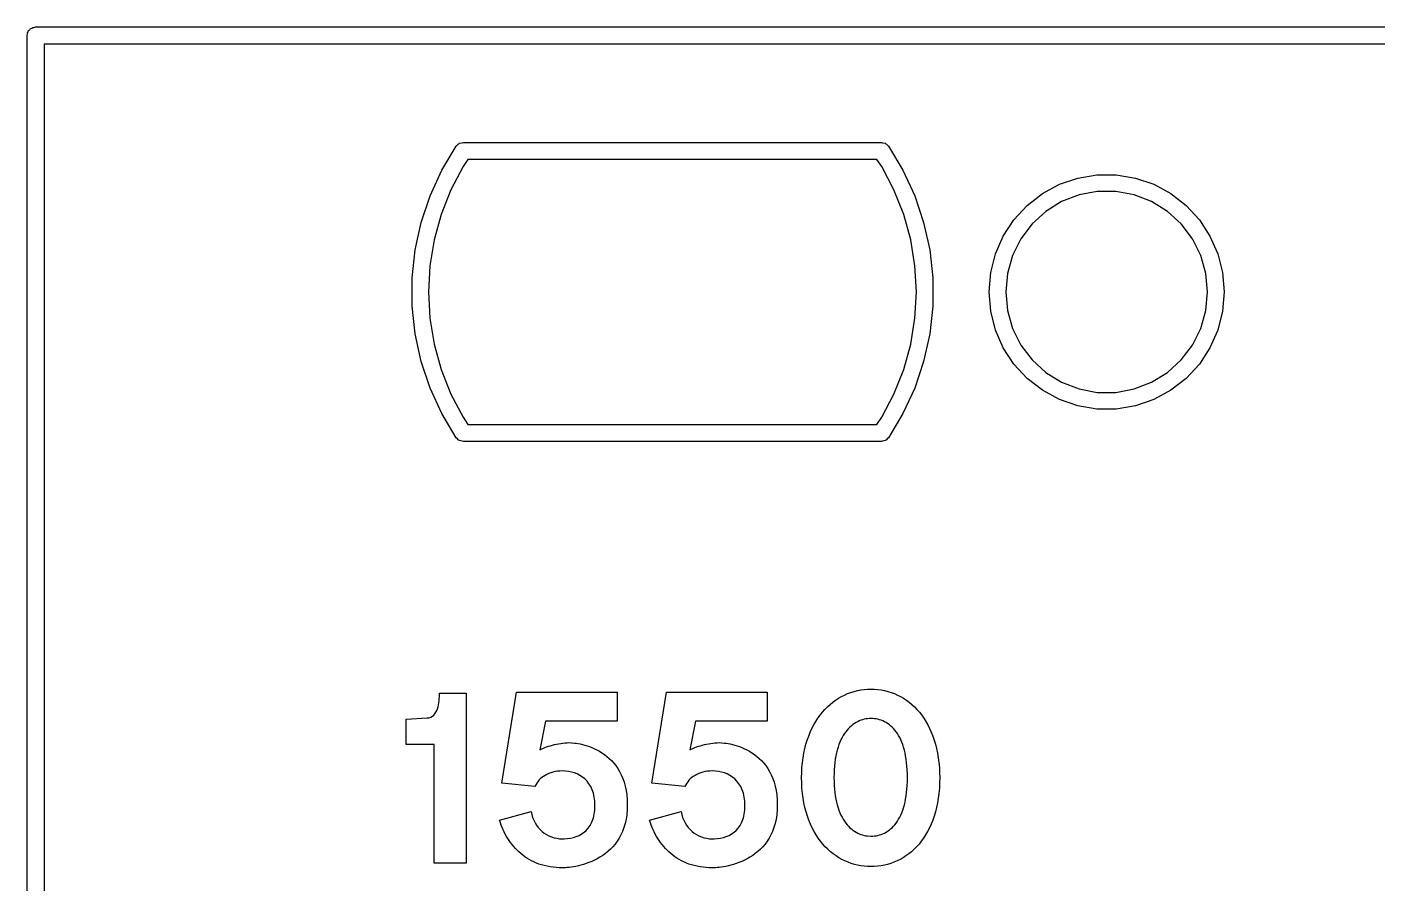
# Model space of a CAD drawing. Extents: x 108 to 148, y -157 to -29.
# Drawn here: x 107.9 to 123.69, y -38.53 to -28.51 of the extents above; entities that cross this region are included whole.
import ezdxf

# ---------------------------------------------------------------- set-up
doc = ezdxf.new("R2010")
doc.units = 0
doc.layers.add('BLACK', color=7, linetype='CONTINUOUS')

msp = doc.modelspace()

# ---------------------------------------------------------------- linework, layer by layer
at = {"layer": 'BLACK', "linetype": 'CONTINUOUS'}
for p, q in [((107.904894, -28.579098), (107.914203, -28.566284)), ((107.904894, -28.579098), (107.914203, -28.566284)), ((107.904894, -28.594937), (107.904894, -28.579098)), ((107.904894, -28.594937), (107.904894, -28.579098)), ((107.914203, -28.566284), (107.919098, -28.551221)), ((107.914203, -28.566284), (107.919098, -28.551221)), ((107.919098, -28.551221), (107.931911, -28.541911)), ((107.919098, -28.551221), (107.931911, -28.541911)), ((107.931911, -28.541911), (107.941221, -28.529098)), ((107.931911, -28.541911), (107.941221, -28.529098)), ((107.941221, -28.529098), (107.956284, -28.524203)), ((107.941221, -28.529098), (107.956284, -28.524203)), ((107.956284, -28.524203), (107.969098, -28.514894)), ((107.956284, -28.524203), (107.969098, -28.514894)), ((107.969098, -28.514894), (107.984937, -28.514894)), ((107.969098, -28.514894), (107.984937, -28.514894)), ((107.984937, -28.514894), (108, -28.51)), ((107.984937, -28.514894), (108, -28.51)), ((108, -28.51), (148.3, -28.51)), ((108, -28.51), (147.4406, -28.51)), ((107.9, -28.61), (107.904894, -28.594937)), ((107.9, -28.61), (107.904894, -28.594937)), ((107.9, -157.01), (107.9, -28.61)), ((107.9, -157.01), (107.9, -28.61)), ((108.1, -28.71), (108.1, -156.91)), ((148.2, -28.71), (108.1, -28.71)), ((108.1, -28.71), (108.1, -156.91)), ((147.4406, -28.71), (108.1, -28.71)), ((112.752662, -30.186318), (112.921703, -29.904065)), ((112.752662, -30.186318), (112.921703, -29.904065)), ((112.921703, -29.904065), (112.937921, -29.889971)), ((112.921703, -29.904065), (112.937921, -29.889971)), ((112.937921, -29.889971), (112.945821, -29.879098)), ((112.937921, -29.889971), (112.945821, -29.879098)), ((112.945821, -29.879098), (112.953187, -29.876704)), ((112.945821, -29.879098), (112.953187, -29.876704)), ((112.953187, -29.876704), (112.960775, -29.870111)), ((112.953187, -29.876704), (112.960775, -29.870111)), ((112.960775, -29.870111), (112.992362, -29.863976)), ((112.960775, -29.870111), (112.992362, -29.863976)), ((112.992362, -29.863976), (113.0046, -29.86)), ((112.992362, -29.863976), (113.0046, -29.86)), ((113.0046, -29.86), (117.8954, -29.86)), ((113.0046, -29.86), (117.8954, -29.86)), ((117.8954, -29.86), (117.907663, -29.863984)), ((117.8954, -29.86), (117.907663, -29.863984)), ((117.907663, -29.863984), (117.93923, -29.870116)), ((117.907663, -29.863984), (117.93923, -29.870116)), ((117.93923, -29.870116), (117.94681, -29.876703)), ((117.93923, -29.870116), (117.94681, -29.876703)), ((117.94681, -29.876703), (117.954179, -29.879098)), ((117.94681, -29.876703), (117.954179, -29.879098)), ((117.954179, -29.879098), (117.962081, -29.889974)), ((117.954179, -29.879098), (117.962081, -29.889974)), ((117.962081, -29.889974), (117.978301, -29.90407)), ((117.962081, -29.889974), (117.978301, -29.90407)), ((117.978301, -29.90407), (117.978301, -29.904071)), ((117.978301, -29.90407), (117.978301, -29.904071)), ((117.978301, -29.904071), (118.147335, -30.186325)), ((117.978301, -29.904071), (118.147335, -30.186325)), ((113.001365, -30.14352), (112.857653, -30.4158)), ((113.001365, -30.14352), (112.857653, -30.4158)), ((113.057744, -30.06), (113.001365, -30.14352)), ((113.057744, -30.06), (113.001365, -30.14352)), ((117.842255, -30.06), (113.057744, -30.06)), ((117.842255, -30.06), (113.057744, -30.06)), ((117.898634, -30.143523), (117.842255, -30.06)), ((117.898634, -30.143523), (117.842255, -30.06)), ((118.04234, -30.415804), (117.898634, -30.143523)), ((118.04234, -30.415804), (117.898634, -30.143523)), ((112.615007, -30.485137), (112.752662, -30.186318)), ((112.615007, -30.485137), (112.752662, -30.186318)), ((118.147335, -30.186325), (118.284985, -30.485144)), ((118.147335, -30.186325), (118.284985, -30.485144)), ((119.977669, -30.350812), (120.192457, -30.277075)), ((119.977669, -30.350812), (120.192457, -30.277075)), ((120.192457, -30.277075), (120.416453, -30.239696)), ((120.192457, -30.277075), (120.416453, -30.239696)), ((120.416453, -30.239696), (120.643547, -30.239696)), ((120.416453, -30.239696), (120.643547, -30.239696)), ((120.643547, -30.239696), (120.867543, -30.277075)), ((120.643547, -30.239696), (120.867543, -30.277075)), ((120.867543, -30.277075), (121.082331, -30.350812)), ((120.867543, -30.277075), (121.082331, -30.350812)), ((112.857653, -30.4158), (112.744105, -30.701975)), ((112.857653, -30.4158), (112.744105, -30.701975)), ((118.155884, -30.701979), (118.04234, -30.415804)), ((118.155884, -30.701979), (118.04234, -30.415804)), ((119.598738, -30.59838), (119.777946, -30.458896)), ((119.598738, -30.59838), (119.777946, -30.458896)), ((119.777946, -30.458896), (119.977669, -30.350812)), ((119.777946, -30.458896), (119.977669, -30.350812)), ((120.207068, -30.475013), (120.004014, -30.553677)), ((120.207068, -30.475013), (120.004014, -30.553677)), ((120.42112, -30.435), (120.207068, -30.475013)), ((120.42112, -30.435), (120.207068, -30.475013)), ((120.63888, -30.435), (120.42112, -30.435)), ((120.63888, -30.435), (120.42112, -30.435)), ((120.852932, -30.475013), (120.63888, -30.435)), ((120.852932, -30.475013), (120.63888, -30.435)), ((121.055986, -30.553677), (120.852932, -30.475013)), ((121.055986, -30.553677), (120.852932, -30.475013)), ((121.082331, -30.350812), (121.282054, -30.458896)), ((121.082331, -30.350812), (121.282054, -30.458896)), ((121.282054, -30.458896), (121.461262, -30.59838)), ((121.282054, -30.458896), (121.461262, -30.59838)), ((112.510339, -30.797045), (112.615007, -30.485137)), ((112.510339, -30.797045), (112.615007, -30.485137)), ((118.284985, -30.485144), (118.389648, -30.797051)), ((118.284985, -30.485144), (118.389648, -30.797051)), ((119.444932, -30.765458), (119.598738, -30.59838)), ((119.444932, -30.765458), (119.598738, -30.59838)), ((120.004014, -30.553677), (119.818871, -30.668313)), ((120.004014, -30.553677), (119.818871, -30.668313)), ((121.241129, -30.668313), (121.055986, -30.553677)), ((121.241129, -30.668313), (121.055986, -30.553677)), ((121.461262, -30.59838), (121.615068, -30.765458)), ((121.461262, -30.59838), (121.615068, -30.765458)), ((112.744105, -30.701975), (112.662042, -30.998716)), ((112.744105, -30.701975), (112.662042, -30.998716)), ((118.237944, -30.998719), (118.155884, -30.701979)), ((118.237944, -30.998719), (118.155884, -30.701979)), ((119.320724, -30.955572), (119.444932, -30.765458)), ((119.320724, -30.955572), (119.444932, -30.765458)), ((119.818871, -30.668313), (119.657944, -30.815016)), ((119.818871, -30.668313), (119.657944, -30.815016)), ((121.402056, -30.815016), (121.241129, -30.668313)), ((121.402056, -30.815016), (121.241129, -30.668313)), ((121.615068, -30.765458), (121.739276, -30.955572)), ((121.615068, -30.765458), (121.739276, -30.955572)), ((112.439877, -31.118412), (112.510339, -30.797045)), ((112.439877, -31.118412), (112.510339, -30.797045)), ((118.389648, -30.797051), (118.460108, -31.118416)), ((118.389648, -30.797051), (118.460108, -31.118416)), ((119.657944, -30.815016), (119.526715, -30.988792)), ((119.657944, -30.815016), (119.526715, -30.988792)), ((121.533285, -30.988792), (121.402056, -30.815016)), ((121.533285, -30.988792), (121.402056, -30.815016)), ((112.662042, -30.998716), (112.612419, -31.302569)), ((112.662042, -30.998716), (112.612419, -31.302569)), ((118.287564, -31.302571), (118.237944, -30.998719)), ((118.287564, -31.302571), (118.237944, -30.998719)), ((119.229501, -31.163538), (119.320724, -30.955572)), ((119.229501, -31.163538), (119.320724, -30.955572)), ((119.526715, -30.988792), (119.429651, -31.183723)), ((119.526715, -30.988792), (119.429651, -31.183723)), ((121.630349, -31.183723), (121.533285, -30.988792)), ((121.630349, -31.183723), (121.533285, -30.988792)), ((121.739276, -30.955572), (121.830499, -31.163538)), ((121.739276, -30.955572), (121.830499, -31.163538)), ((112.404439, -31.445499), (112.439877, -31.118412)), ((112.404439, -31.445499), (112.439877, -31.118412)), ((118.460108, -31.118416), (118.495544, -31.445501)), ((118.460108, -31.118416), (118.495544, -31.445501)), ((119.173753, -31.383682), (119.229501, -31.163538)), ((119.173753, -31.383682), (119.229501, -31.163538)), ((119.429651, -31.183723), (119.370058, -31.393169)), ((119.429651, -31.183723), (119.370058, -31.393169)), ((121.689942, -31.393169), (121.630349, -31.183723)), ((121.689942, -31.393169), (121.630349, -31.183723)), ((121.830499, -31.163538), (121.886247, -31.383682)), ((121.830499, -31.163538), (121.886247, -31.383682)), ((112.612419, -31.302569), (112.595814, -31.61)), ((112.612419, -31.302569), (112.595814, -31.61)), ((118.304169, -31.61), (118.287564, -31.302571)), ((118.304169, -31.61), (118.287564, -31.302571)), ((119.155, -31.61), (119.173753, -31.383682)), ((119.155, -31.61), (119.173753, -31.383682)), ((119.370058, -31.393169), (119.349966, -31.61)), ((119.370058, -31.393169), (119.349966, -31.61)), ((121.710034, -31.61), (121.689942, -31.393169)), ((121.710034, -31.61), (121.689942, -31.393169)), ((121.886247, -31.383682), (121.905, -31.61)), ((121.886247, -31.383682), (121.905, -31.61)), ((112.404439, -31.774501), (112.404439, -31.445499)), ((112.404439, -31.774501), (112.404439, -31.445499)), ((118.495544, -31.445501), (118.495544, -31.774499)), ((118.495544, -31.445501), (118.495544, -31.774499)), ((112.595814, -31.61), (112.612419, -31.917431)), ((112.595814, -31.61), (112.612419, -31.917431)), ((118.287564, -31.917429), (118.304169, -31.61)), ((118.287564, -31.917429), (118.304169, -31.61)), ((119.173753, -31.836318), (119.155, -31.61)), ((119.173753, -31.836318), (119.155, -31.61)), ((119.349966, -31.61), (119.370058, -31.826831)), ((119.349966, -31.61), (119.370058, -31.826831)), ((121.689942, -31.826831), (121.710034, -31.61)), ((121.689942, -31.826831), (121.710034, -31.61)), ((121.905, -31.61), (121.886247, -31.836318)), ((121.905, -31.61), (121.886247, -31.836318)), ((112.439877, -32.101588), (112.404439, -31.774501)), ((112.439877, -32.101588), (112.404439, -31.774501)), ((118.495544, -31.774499), (118.460108, -32.101584)), ((118.495544, -31.774499), (118.460108, -32.101584)), ((119.229501, -32.056462), (119.173753, -31.836318)), ((119.229501, -32.056462), (119.173753, -31.836318)), ((119.370058, -31.826831), (119.429651, -32.036277)), ((119.370058, -31.826831), (119.429651, -32.036277)), ((121.630349, -32.036277), (121.689942, -31.826831)), ((121.630349, -32.036277), (121.689942, -31.826831)), ((121.886247, -31.836318), (121.830499, -32.056462)), ((121.886247, -31.836318), (121.830499, -32.056462)), ((112.612419, -31.917431), (112.662042, -32.221284)), ((112.612419, -31.917431), (112.662042, -32.221284)), ((118.237944, -32.221281), (118.287564, -31.917429)), ((118.237944, -32.221281), (118.287564, -31.917429)), ((119.320724, -32.264428), (119.229501, -32.056462)), ((119.320724, -32.264428), (119.229501, -32.056462)), ((119.429651, -32.036277), (119.526715, -32.231208)), ((119.429651, -32.036277), (119.526715, -32.231208)), ((121.533285, -32.231208), (121.630349, -32.036277)), ((121.533285, -32.231208), (121.630349, -32.036277)), ((121.830499, -32.056462), (121.739276, -32.264428)), ((121.830499, -32.056462), (121.739276, -32.264428)), ((112.510339, -32.422955), (112.439877, -32.101588)), ((112.510339, -32.422955), (112.439877, -32.101588)), ((118.460108, -32.101584), (118.389648, -32.422949)), ((118.460108, -32.101584), (118.389648, -32.422949)), ((112.662042, -32.221284), (112.744105, -32.518025)), ((112.662042, -32.221284), (112.744105, -32.518025)), ((118.155884, -32.518021), (118.237944, -32.221281)), ((118.155884, -32.518021), (118.237944, -32.221281)), ((119.444932, -32.454542), (119.320724, -32.264428)), ((119.444932, -32.454542), (119.320724, -32.264428)), ((119.526715, -32.231208), (119.657944, -32.404984)), ((119.526715, -32.231208), (119.657944, -32.404984)), ((121.402056, -32.404984), (121.533285, -32.231208)), ((121.402056, -32.404984), (121.533285, -32.231208)), ((121.739276, -32.264428), (121.615068, -32.454542)), ((121.739276, -32.264428), (121.615068, -32.454542)), ((112.615007, -32.734863), (112.510339, -32.422955)), ((112.615007, -32.734863), (112.510339, -32.422955)), ((112.744105, -32.518025), (112.857653, -32.8042)), ((112.744105, -32.518025), (112.857653, -32.8042)), ((118.04234, -32.804196), (118.155884, -32.518021)), ((118.04234, -32.804196), (118.155884, -32.518021)), ((118.389648, -32.422949), (118.284985, -32.734856)), ((118.389648, -32.422949), (118.284985, -32.734856)), ((119.598738, -32.62162), (119.444932, -32.454542)), ((119.598738, -32.62162), (119.444932, -32.454542)), ((119.657944, -32.404984), (119.818871, -32.551687)), ((119.657944, -32.404984), (119.818871, -32.551687)), ((121.241129, -32.551687), (121.402056, -32.404984)), ((121.241129, -32.551687), (121.402056, -32.404984)), ((121.615068, -32.454542), (121.461262, -32.62162)), ((121.615068, -32.454542), (121.461262, -32.62162)), ((119.777946, -32.761104), (119.598738, -32.62162)), ((119.777946, -32.761104), (119.598738, -32.62162)), ((119.818871, -32.551687), (120.004014, -32.666323)), ((119.818871, -32.551687), (120.004014, -32.666323)), ((120.004014, -32.666323), (120.207068, -32.744987)), ((120.004014, -32.666323), (120.207068, -32.744987)), ((120.852932, -32.744987), (121.055986, -32.666323)), ((120.852932, -32.744987), (121.055986, -32.666323)), ((121.055986, -32.666323), (121.241129, -32.551687)), ((121.055986, -32.666323), (121.241129, -32.551687)), ((121.461262, -32.62162), (121.282054, -32.761104)), ((121.461262, -32.62162), (121.282054, -32.761104)), ((112.752662, -33.033682), (112.615007, -32.734863)), ((112.752662, -33.033682), (112.615007, -32.734863)), ((112.857653, -32.8042), (113.001365, -33.07648)), ((112.857653, -32.8042), (113.001365, -33.07648)), ((117.898634, -33.076477), (118.04234, -32.804196)), ((117.898634, -33.076477), (118.04234, -32.804196)), ((118.284985, -32.734856), (118.147335, -33.033675)), ((118.284985, -32.734856), (118.147335, -33.033675)), ((119.977669, -32.869188), (119.777946, -32.761104)), ((119.977669, -32.869188), (119.777946, -32.761104)), ((120.207068, -32.744987), (120.42112, -32.785)), ((120.207068, -32.744987), (120.42112, -32.785)), ((120.42112, -32.785), (120.63888, -32.785)), ((120.42112, -32.785), (120.63888, -32.785)), ((120.63888, -32.785), (120.852932, -32.744987)), ((120.63888, -32.785), (120.852932, -32.744987)), ((121.282054, -32.761104), (121.082331, -32.869188)), ((121.282054, -32.761104), (121.082331, -32.869188)), ((120.192457, -32.942925), (119.977669, -32.869188)), ((120.192457, -32.942925), (119.977669, -32.869188)), ((120.416453, -32.980304), (120.192457, -32.942925)), ((120.416453, -32.980304), (120.192457, -32.942925)), ((120.643547, -32.980304), (120.416453, -32.980304)), ((120.643547, -32.980304), (120.416453, -32.980304)), ((120.867543, -32.942925), (120.643547, -32.980304)), ((120.867543, -32.942925), (120.643547, -32.980304)), ((121.082331, -32.869188), (120.867543, -32.942925)), ((121.082331, -32.869188), (120.867543, -32.942925)), ((112.921703, -33.315935), (112.752662, -33.033682)), ((112.921703, -33.315935), (112.752662, -33.033682)), ((113.001365, -33.07648), (113.057744, -33.16)), ((113.001365, -33.07648), (113.057744, -33.16)), ((113.057744, -33.16), (117.842255, -33.16)), ((113.057744, -33.16), (117.842255, -33.16)), ((117.842255, -33.16), (117.898634, -33.076477)), ((117.842255, -33.16), (117.898634, -33.076477)), ((118.147335, -33.033675), (117.978301, -33.315929)), ((118.147335, -33.033675), (117.978301, -33.315929)), ((112.937921, -33.330028), (112.921703, -33.315935)), ((112.937921, -33.330028), (112.921703, -33.315935)), ((117.978301, -33.31593), (117.962081, -33.330025)), ((117.978301, -33.31593), (117.962081, -33.330025)), ((117.978301, -33.315929), (117.978301, -33.31593)), ((117.978301, -33.315929), (117.978301, -33.31593)), ((112.945821, -33.340902), (112.937921, -33.330028)), ((112.945821, -33.340902), (112.937921, -33.330028)), ((112.953187, -33.343295), (112.945821, -33.340902)), ((112.953187, -33.343295), (112.945821, -33.340902)), ((112.960775, -33.349889), (112.953187, -33.343295)), ((112.960775, -33.349889), (112.953187, -33.343295)), ((112.992362, -33.356023), (112.960775, -33.349889)), ((112.992362, -33.356023), (112.960775, -33.349889)), ((113.0046, -33.36), (112.992362, -33.356023)), ((113.0046, -33.36), (112.992362, -33.356023)), ((117.8954, -33.36), (113.0046, -33.36)), ((117.8954, -33.36), (113.0046, -33.36)), ((117.907663, -33.356015), (117.8954, -33.36)), ((117.907663, -33.356015), (117.8954, -33.36)), ((117.93923, -33.349884), (117.907663, -33.356015)), ((117.93923, -33.349884), (117.907663, -33.356015)), ((117.94681, -33.343296), (117.93923, -33.349884)), ((117.94681, -33.343296), (117.93923, -33.349884)), ((117.954179, -33.340902), (117.94681, -33.343296)), ((117.954179, -33.340902), (117.94681, -33.343296)), ((117.962081, -33.330025), (117.954179, -33.340902)), ((117.962081, -33.330025), (117.954179, -33.340902)), ((112.725535, -36.325199), (112.725716, -36.303817)), ((112.725716, -36.303817), (113.036881, -36.303817)), ((113.036881, -36.303817), (113.036881, -38.295373)), ((113.455513, -37.356992), (113.625506, -36.291116)), ((113.625506, -36.291116), (114.805199, -36.291116)), ((114.805199, -36.291116), (114.805199, -36.633056)), ((115.210154, -37.356992), (115.380147, -36.291116)), ((115.380147, -36.291116), (116.55984, -36.291116)), ((116.55984, -36.291116), (116.55984, -36.633056)), ((117.463668, -36.32634), (117.50016, -36.31022)), ((117.50016, -36.31022), (117.537384, -36.29619)), ((117.537384, -36.29619), (117.575279, -36.284268)), ((117.575279, -36.284268), (117.613787, -36.274472)), ((117.613787, -36.274472), (117.652847, -36.266822)), ((117.652847, -36.266822), (117.692401, -36.261334)), ((117.692401, -36.261334), (117.732388, -36.258028)), ((117.732388, -36.258028), (117.77275, -36.256922)), ((117.77275, -36.256922), (117.81361, -36.258028)), ((117.81361, -36.258028), (117.853999, -36.261334)), ((117.853999, -36.261334), (117.893861, -36.266822)), ((117.893861, -36.266822), (117.933144, -36.274472)), ((117.933144, -36.274472), (117.971792, -36.284268)), ((117.971792, -36.284268), (118.009751, -36.29619)), ((118.009751, -36.29619), (118.046968, -36.31022)), ((118.046968, -36.31022), (118.083388, -36.32634)), ((112.702635, -36.488037), (112.709306, -36.465713)), ((112.709306, -36.465713), (112.714587, -36.442517)), ((112.714587, -36.442517), (112.718632, -36.418784)), ((112.718632, -36.418784), (112.721594, -36.394851)), ((112.721594, -36.394851), (112.723629, -36.371051)), ((112.723629, -36.371051), (112.724891, -36.347722)), ((112.724891, -36.347722), (112.725535, -36.325199)), ((117.233692, -36.496158), (117.2634, -36.465922)), ((117.2634, -36.465922), (117.294256, -36.437648)), ((117.294256, -36.437648), (117.3262, -36.411353)), ((117.3262, -36.411353), (117.359173, -36.387057)), ((117.359173, -36.387057), (117.393115, -36.364777)), ((117.393115, -36.364777), (117.427966, -36.344532)), ((117.427966, -36.344532), (117.463668, -36.32634)), ((118.083388, -36.32634), (118.118958, -36.344532)), ((118.118958, -36.344532), (118.153622, -36.364777)), ((118.153622, -36.364777), (118.187328, -36.387057)), ((118.187328, -36.387057), (118.22002, -36.411353)), ((118.22002, -36.411353), (118.251646, -36.437648)), ((118.251646, -36.437648), (118.282149, -36.465922)), ((118.282149, -36.465922), (118.311478, -36.496158)), ((112.336392, -36.610097), (112.580635, -36.594954)), ((112.336392, -36.90612), (112.336392, -36.610097)), ((112.580635, -36.594954), (112.604, -36.59169)), ((112.604, -36.59169), (112.624736, -36.584869)), ((112.624736, -36.584869), (112.643, -36.574826)), ((112.643, -36.574826), (112.658946, -36.561897)), ((112.658946, -36.561897), (112.672727, -36.546419)), ((112.672727, -36.546419), (112.6845, -36.528725)), ((112.6845, -36.528725), (112.694417, -36.509153)), ((112.694417, -36.509153), (112.702635, -36.488037)), ((113.965004, -36.633056), (113.899058, -36.96718)), ((114.805199, -36.633056), (113.965004, -36.633056)), ((115.719644, -36.633056), (115.653699, -36.96718)), ((116.55984, -36.633056), (115.719644, -36.633056)), ((117.104445, -36.676118), (117.127523, -36.63635)), ((117.127523, -36.63635), (117.152047, -36.598451)), ((117.152047, -36.598451), (117.177956, -36.562441)), ((117.177956, -36.562441), (117.20519, -36.528337)), ((117.20519, -36.528337), (117.233692, -36.496158)), ((117.617617, -36.638071), (117.598904, -36.64807)), ((117.636585, -36.629348), (117.617617, -36.638071)), ((117.655762, -36.621876), (117.636585, -36.629348)), ((117.675104, -36.615627), (117.655762, -36.621876)), ((117.694568, -36.610575), (117.675104, -36.615627)), ((117.714109, -36.606693), (117.694568, -36.610575)), ((117.733682, -36.603953), (117.714109, -36.606693)), ((117.753244, -36.602328), (117.733682, -36.603953)), ((117.77275, -36.601793), (117.753244, -36.602328)), ((117.793143, -36.602328), (117.77275, -36.601793)), ((117.813447, -36.603953), (117.793143, -36.602328)), ((117.833627, -36.606693), (117.813447, -36.603953)), ((117.853646, -36.610575), (117.833627, -36.606693)), ((117.873466, -36.615627), (117.853646, -36.610575)), ((117.893051, -36.621876), (117.873466, -36.615627)), ((117.912365, -36.629348), (117.893051, -36.621876)), ((117.93137, -36.638071), (117.912365, -36.629348)), ((117.950031, -36.64807), (117.93137, -36.638071)), ((118.311478, -36.496158), (118.339576, -36.528337)), ((118.339576, -36.528337), (118.366391, -36.562441)), ((118.366391, -36.562441), (118.391868, -36.598451)), ((118.391868, -36.598451), (118.415954, -36.63635)), ((118.415954, -36.63635), (118.438593, -36.676118)), ((117.044475, -36.806459), (117.062861, -36.761191)), ((117.062861, -36.761191), (117.082871, -36.717738)), ((117.082871, -36.717738), (117.104445, -36.676118)), ((117.463655, -36.77728), (117.44922, -36.799987)), ((117.478742, -36.756093), (117.463655, -36.77728)), ((117.494438, -36.736399), (117.478742, -36.756093)), ((117.510697, -36.71817), (117.494438, -36.736399)), ((117.527476, -36.70138), (117.510697, -36.71817)), ((117.544731, -36.686002), (117.527476, -36.70138)), ((117.562416, -36.672009), (117.544731, -36.686002)), ((117.580489, -36.659374), (117.562416, -36.672009)), ((117.598904, -36.64807), (117.580489, -36.659374)), ((117.96831, -36.659374), (117.950031, -36.64807)), ((117.986171, -36.672009), (117.96831, -36.659374)), ((118.003576, -36.686002), (117.986171, -36.672009)), ((118.020491, -36.70138), (118.003576, -36.686002)), ((118.036877, -36.71817), (118.020491, -36.70138)), ((118.052698, -36.736399), (118.036877, -36.71817)), ((118.067917, -36.756093), (118.052698, -36.736399)), ((118.082498, -36.77728), (118.067917, -36.756093)), ((118.096405, -36.799987), (118.082498, -36.77728)), ((118.438593, -36.676118), (118.459732, -36.717738)), ((118.459732, -36.717738), (118.479317, -36.761191)), ((118.479317, -36.761191), (118.497293, -36.806459)), ((112.664166, -36.90612), (112.336392, -36.90612)), ((112.664166, -38.295373), (112.664166, -36.90612)), ((113.911125, -36.960924), (113.933285, -36.950909)), ((113.933285, -36.950909), (113.959699, -36.940451)), ((113.959699, -36.940451), (113.97933, -36.933407)), ((113.97933, -36.933407), (114.000338, -36.926428)), ((114.000338, -36.926428), (114.022518, -36.919618)), ((114.022518, -36.919618), (114.045665, -36.91308)), ((114.045665, -36.91308), (114.069573, -36.906921)), ((114.069573, -36.906921), (114.094037, -36.901244)), ((114.094037, -36.901244), (114.118852, -36.896154)), ((114.118852, -36.896154), (114.143812, -36.891755)), ((114.143812, -36.891755), (114.168712, -36.888152)), ((114.168712, -36.888152), (114.193347, -36.885449)), ((114.193347, -36.885449), (114.217511, -36.88375)), ((114.217511, -36.88375), (114.240998, -36.883161)), ((114.240998, -36.883161), (114.268218, -36.884165)), ((114.268218, -36.884165), (114.30438, -36.887666)), ((114.30438, -36.887666), (114.325353, -36.890582)), ((114.325353, -36.890582), (114.348008, -36.894398)), ((114.348008, -36.894398), (114.372161, -36.899206)), ((114.372161, -36.899206), (114.397626, -36.905097)), ((114.397626, -36.905097), (114.42422, -36.912162)), ((114.42422, -36.912162), (114.451758, -36.920495)), ((114.451758, -36.920495), (114.480056, -36.930186)), ((114.480056, -36.930186), (114.508928, -36.941327)), ((114.508928, -36.941327), (114.53819, -36.95401)), ((114.53819, -36.95401), (114.567659, -36.968327)), ((115.665766, -36.960924), (115.687926, -36.950909)), ((115.687926, -36.950909), (115.71434, -36.940451)), ((115.71434, -36.940451), (115.73397, -36.933407)), ((115.73397, -36.933407), (115.754978, -36.926428)), ((115.754978, -36.926428), (115.777159, -36.919618)), ((115.777159, -36.919618), (115.800306, -36.91308)), ((115.800306, -36.91308), (115.824214, -36.906921)), ((115.824214, -36.906921), (115.848678, -36.901244)), ((115.848678, -36.901244), (115.873493, -36.896154)), ((115.873493, -36.896154), (115.898453, -36.891755)), ((115.898453, -36.891755), (115.923353, -36.888152)), ((115.923353, -36.888152), (115.947988, -36.885449)), ((115.947988, -36.885449), (115.972151, -36.88375)), ((115.972151, -36.88375), (115.995639, -36.883161)), ((115.995639, -36.883161), (116.022859, -36.884165)), ((116.022859, -36.884165), (116.059021, -36.887666)), ((116.059021, -36.887666), (116.079994, -36.890582)), ((116.079994, -36.890582), (116.102649, -36.894398)), ((116.102649, -36.894398), (116.126802, -36.899206)), ((116.126802, -36.899206), (116.152267, -36.905097)), ((116.152267, -36.905097), (116.178861, -36.912162)), ((116.178861, -36.912162), (116.206399, -36.920495)), ((116.206399, -36.920495), (116.234696, -36.930186)), ((116.234696, -36.930186), (116.263568, -36.941327)), ((116.263568, -36.941327), (116.292831, -36.95401)), ((116.292831, -36.95401), (116.322299, -36.968327)), ((116.988352, -37.005312), (116.99965, -36.952968)), ((116.99965, -36.952968), (117.01281, -36.902366)), ((117.01281, -36.902366), (117.027771, -36.853523)), ((117.027771, -36.853523), (117.044475, -36.806459)), ((117.388384, -36.937256), (117.378794, -36.969646)), ((117.398892, -36.906548), (117.388384, -36.937256)), ((117.410274, -36.877494), (117.398892, -36.906548)), ((117.422485, -36.850067), (117.410274, -36.877494)), ((117.435482, -36.82424), (117.422485, -36.850067)), ((117.44922, -36.799987), (117.435482, -36.82424)), ((118.109599, -36.82424), (118.096405, -36.799987)), ((118.122046, -36.850067), (118.109599, -36.82424)), ((118.133707, -36.877494), (118.122046, -36.850067)), ((118.144547, -36.906548), (118.133707, -36.877494)), ((118.154528, -36.937256), (118.144547, -36.906548)), ((118.163615, -36.969646), (118.154528, -36.937256)), ((118.497293, -36.806459), (118.513607, -36.853523)), ((118.513607, -36.853523), (118.528204, -36.902366)), ((118.528204, -36.902366), (118.541031, -36.952968)), ((118.541031, -36.952968), (118.552032, -37.005312)), ((113.899058, -36.96718), (113.911125, -36.960924)), ((114.567659, -36.968327), (114.597148, -36.984369)), ((114.597148, -36.984369), (114.626474, -37.002229)), ((114.626474, -37.002229), (114.655453, -37.021998)), ((114.655453, -37.021998), (114.683899, -37.043768)), ((114.683899, -37.043768), (114.711629, -37.06763)), ((114.711629, -37.06763), (114.738457, -37.093677)), ((114.738457, -37.093677), (114.764199, -37.122)), ((115.653699, -36.96718), (115.665766, -36.960924)), ((116.322299, -36.968327), (116.351789, -36.984369)), ((116.351789, -36.984369), (116.381115, -37.002229)), ((116.381115, -37.002229), (116.410094, -37.021998)), ((116.410094, -37.021998), (116.43854, -37.043768)), ((116.43854, -37.043768), (116.466269, -37.06763)), ((116.466269, -37.06763), (116.493098, -37.093677)), ((116.493098, -37.093677), (116.51884, -37.122)), ((116.971578, -37.115151), (116.978975, -37.059379)), ((116.978975, -37.059379), (116.988352, -37.005312)), ((117.355975, -37.07717), (117.350501, -37.116553)), ((117.362545, -37.039575), (117.355975, -37.07717)), ((117.370166, -37.003743), (117.362545, -37.039575)), ((117.378794, -36.969646), (117.370166, -37.003743)), ((118.171769, -37.003743), (118.163615, -36.969646)), ((118.178956, -37.039575), (118.171769, -37.003743)), ((118.185137, -37.07717), (118.178956, -37.039575)), ((118.190277, -37.116553), (118.185137, -37.07717)), ((118.552032, -37.005312), (118.561155, -37.059379)), ((118.561155, -37.059379), (118.568345, -37.115151)), ((113.96018, -37.26595), (113.940414, -37.278719)), ((113.981302, -37.254424), (113.96018, -37.26595)), ((114.003759, -37.24421), (113.981302, -37.254424)), ((114.027528, -37.235376), (114.003759, -37.24421)), ((114.052588, -37.227993), (114.027528, -37.235376)), ((114.078915, -37.22213), (114.052588, -37.227993)), ((114.106488, -37.217856), (114.078915, -37.22213)), ((114.135285, -37.215241), (114.106488, -37.217856)), ((114.165283, -37.214354), (114.135285, -37.215241)), ((114.200693, -37.21572), (114.165283, -37.214354)), ((114.235847, -37.219878), (114.200693, -37.21572)), ((114.270464, -37.226918), (114.235847, -37.219878)), ((114.304265, -37.236931), (114.270464, -37.226918)), ((114.336969, -37.250007), (114.304265, -37.236931)), ((114.368297, -37.266235), (114.336969, -37.250007)), ((114.39797, -37.285706), (114.368297, -37.266235)), ((114.764199, -37.122), (114.788671, -37.152691)), ((114.788671, -37.152691), (114.811688, -37.185842)), ((114.811688, -37.185842), (114.833066, -37.221544)), ((114.833066, -37.221544), (114.852619, -37.259889)), ((114.852619, -37.259889), (114.870164, -37.30097)), ((115.714821, -37.26595), (115.695055, -37.278719)), ((115.735943, -37.254424), (115.714821, -37.26595)), ((115.7584, -37.24421), (115.735943, -37.254424)), ((115.782169, -37.235376), (115.7584, -37.24421)), ((115.807228, -37.227993), (115.782169, -37.235376)), ((115.833556, -37.22213), (115.807228, -37.227993)), ((115.861129, -37.217856), (115.833556, -37.22213)), ((115.889925, -37.215241), (115.861129, -37.217856)), ((115.919923, -37.214354), (115.889925, -37.215241)), ((115.955334, -37.21572), (115.919923, -37.214354)), ((115.990488, -37.219878), (115.955334, -37.21572)), ((116.025105, -37.226918), (115.990488, -37.219878)), ((116.058905, -37.236931), (116.025105, -37.226918)), ((116.09161, -37.250007), (116.058905, -37.236931)), ((116.122938, -37.266235), (116.09161, -37.250007)), ((116.15261, -37.285706), (116.122938, -37.266235)), ((116.51884, -37.122), (116.543312, -37.152691)), ((116.543312, -37.152691), (116.566329, -37.185842)), ((116.566329, -37.185842), (116.587706, -37.221544)), ((116.587706, -37.221544), (116.60726, -37.259889)), ((116.60726, -37.259889), (116.624805, -37.30097)), ((116.961863, -37.292512), (116.962963, -37.231736)), ((116.962963, -37.231736), (116.966221, -37.172609)), ((116.966221, -37.172609), (116.971578, -37.115151)), ((117.341091, -37.245704), (117.34044, -37.292512)), ((117.343014, -37.200793), (117.341091, -37.245704)), ((117.346165, -37.157752), (117.343014, -37.200793)), ((117.350501, -37.116553), (117.346165, -37.157752)), ((118.194339, -37.157752), (118.190277, -37.116553)), ((118.197285, -37.200793), (118.194339, -37.157752)), ((118.19908, -37.245704), (118.197285, -37.200793)), ((118.199686, -37.292512), (118.19908, -37.245704)), ((118.568345, -37.115151), (118.573547, -37.172609)), ((118.573547, -37.172609), (118.576708, -37.231736)), ((118.576708, -37.231736), (118.577774, -37.292512)), ((113.841905, -37.397048), (113.455513, -37.356992)), ((113.851553, -37.377527), (113.841905, -37.397048)), ((113.862713, -37.358764), (113.851553, -37.377527)), ((113.875362, -37.340825), (113.862713, -37.358764)), ((113.889479, -37.323782), (113.875362, -37.340825)), ((113.905042, -37.307704), (113.889479, -37.323782)), ((113.922027, -37.29266), (113.905042, -37.307704)), ((113.940414, -37.278719), (113.922027, -37.29266)), ((114.425707, -37.30851), (114.39797, -37.285706)), ((114.451228, -37.334737), (114.425707, -37.30851)), ((114.474255, -37.364477), (114.451228, -37.334737)), ((114.494506, -37.397822), (114.474255, -37.364477)), ((114.503504, -37.415873), (114.494506, -37.397822)), ((114.511703, -37.434859), (114.503504, -37.415873)), ((114.870164, -37.30097), (114.885517, -37.344877)), ((114.885517, -37.344877), (114.898491, -37.391703)), ((114.898491, -37.391703), (114.908904, -37.441539)), ((115.596546, -37.397048), (115.210154, -37.356992)), ((115.606194, -37.377527), (115.596546, -37.397048)), ((115.617353, -37.358764), (115.606194, -37.377527)), ((115.630003, -37.340825), (115.617353, -37.358764)), ((115.64412, -37.323782), (115.630003, -37.340825)), ((115.659682, -37.307704), (115.64412, -37.323782)), ((115.676668, -37.29266), (115.659682, -37.307704)), ((115.695055, -37.278719), (115.676668, -37.29266)), ((116.180347, -37.30851), (116.15261, -37.285706)), ((116.205869, -37.334737), (116.180347, -37.30851)), ((116.228895, -37.364477), (116.205869, -37.334737)), ((116.249147, -37.397822), (116.228895, -37.364477)), ((116.258145, -37.415873), (116.249147, -37.397822)), ((116.266344, -37.434859), (116.258145, -37.415873)), ((116.624805, -37.30097), (116.640157, -37.344877)), ((116.640157, -37.344877), (116.653132, -37.391703)), ((116.653132, -37.391703), (116.663544, -37.441539)), ((116.962996, -37.355796), (116.961863, -37.292512)), ((116.966349, -37.417144), (116.962996, -37.355796)), ((116.971858, -37.47655), (116.966349, -37.417144)), ((117.34044, -37.292512), (117.341091, -37.33883)), ((117.341091, -37.33883), (117.343014, -37.383279)), ((117.343014, -37.383279), (117.346165, -37.425886)), ((117.346165, -37.425886), (117.350501, -37.466676)), ((118.190277, -37.466676), (118.194339, -37.425886)), ((118.194339, -37.425886), (118.197285, -37.383279)), ((118.197285, -37.383279), (118.19908, -37.33883)), ((118.19908, -37.33883), (118.199686, -37.292512)), ((118.573418, -37.417144), (118.568065, -37.47655)), ((118.576675, -37.355796), (118.573418, -37.417144)), ((118.577774, -37.292512), (118.576675, -37.355796)), ((114.519069, -37.454792), (114.511703, -37.434859)), ((114.525565, -37.475681), (114.519069, -37.454792)), ((114.531159, -37.497539), (114.525565, -37.475681)), ((114.535814, -37.520377), (114.531159, -37.497539)), ((114.539495, -37.544206), (114.535814, -37.520377)), ((114.542168, -37.569037), (114.539495, -37.544206)), ((114.543797, -37.594882), (114.542168, -37.569037)), ((114.908904, -37.441539), (114.91657, -37.494477)), ((114.91657, -37.494477), (114.921305, -37.55061)), ((114.921305, -37.55061), (114.922924, -37.610027)), ((116.273709, -37.454792), (116.266344, -37.434859)), ((116.280206, -37.475681), (116.273709, -37.454792)), ((116.285799, -37.497539), (116.280206, -37.475681)), ((116.290454, -37.520377), (116.285799, -37.497539)), ((116.294135, -37.544206), (116.290454, -37.520377)), ((116.296808, -37.569037), (116.294135, -37.544206)), ((116.298437, -37.594882), (116.296808, -37.569037)), ((116.663544, -37.441539), (116.671211, -37.494477)), ((116.671211, -37.494477), (116.675945, -37.55061)), ((116.675945, -37.55061), (116.677565, -37.610027)), ((116.979456, -37.53401), (116.971858, -37.47655)), ((116.989077, -37.589519), (116.979456, -37.53401)), ((117.350501, -37.466676), (117.355975, -37.505676)), ((117.355975, -37.505676), (117.362545, -37.542912)), ((117.362545, -37.542912), (117.370166, -37.578409)), ((117.370166, -37.578409), (117.378794, -37.612195)), ((118.163615, -37.612195), (118.171769, -37.578409)), ((118.171769, -37.578409), (118.178956, -37.542912)), ((118.178956, -37.542912), (118.185137, -37.505676)), ((118.185137, -37.505676), (118.190277, -37.466676)), ((118.560674, -37.53401), (118.551308, -37.589519)), ((118.568065, -37.47655), (118.560674, -37.53401)), ((113.429135, -37.792233), (113.796965, -37.690139)), ((113.796965, -37.690139), (113.804868, -37.725433)), ((113.804868, -37.725433), (113.815315, -37.759082)), ((114.526528, -37.762662), (114.531853, -37.741683)), ((114.531853, -37.741683), (114.536274, -37.719719)), ((114.536274, -37.719719), (114.539763, -37.696758)), ((114.539763, -37.696758), (114.542291, -37.672786)), ((114.542291, -37.672786), (114.543829, -37.647788)), ((114.544348, -37.621751), (114.543797, -37.594882)), ((114.543829, -37.647788), (114.544348, -37.621751)), ((114.916149, -37.726267), (114.907966, -37.779583)), ((114.921199, -37.669778), (114.916149, -37.726267)), ((114.922924, -37.610027), (114.921199, -37.669778)), ((115.183776, -37.792233), (115.551605, -37.690139)), ((115.551605, -37.690139), (115.559509, -37.725433)), ((115.559509, -37.725433), (115.569956, -37.759082)), ((116.281169, -37.762662), (116.286494, -37.741683)), ((116.286494, -37.741683), (116.290915, -37.719719)), ((116.290915, -37.719719), (116.294404, -37.696758)), ((116.294404, -37.696758), (116.296932, -37.672786)), ((116.296932, -37.672786), (116.298469, -37.647788)), ((116.298988, -37.621751), (116.298437, -37.594882)), ((116.298469, -37.647788), (116.298988, -37.621751)), ((116.67079, -37.726267), (116.662607, -37.779583)), ((116.675839, -37.669778), (116.67079, -37.726267)), ((116.677565, -37.610027), (116.675839, -37.669778)), ((117.000655, -37.643072), (116.989077, -37.589519)), ((117.014124, -37.694665), (117.000655, -37.643072)), ((117.029419, -37.744292), (117.014124, -37.694665)), ((117.046474, -37.79195), (117.029419, -37.744292)), ((117.378794, -37.612195), (117.388384, -37.644295)), ((117.388384, -37.644295), (117.398892, -37.674735)), ((117.398892, -37.674735), (117.410274, -37.703542)), ((117.410274, -37.703542), (117.422485, -37.730741)), ((117.422485, -37.730741), (117.435482, -37.756358)), ((118.109599, -37.756358), (118.122046, -37.730741)), ((118.122046, -37.730741), (118.133707, -37.703542)), ((118.133707, -37.703542), (118.144547, -37.674735)), ((118.144547, -37.674735), (118.154528, -37.644295)), ((118.154528, -37.644295), (118.163615, -37.612195)), ((118.511958, -37.744292), (118.495293, -37.79195)), ((118.526889, -37.694665), (118.511958, -37.744292)), ((118.540026, -37.643072), (118.526889, -37.694665)), ((118.551308, -37.589519), (118.540026, -37.643072)), ((113.438155, -37.82013), (113.429135, -37.792233)), ((113.448001, -37.847742), (113.438155, -37.82013)), ((113.458681, -37.875028), (113.448001, -37.847742)), ((113.470203, -37.901951), (113.458681, -37.875028)), ((113.482574, -37.92847), (113.470203, -37.901951)), ((113.815315, -37.759082), (113.828192, -37.791)), ((113.828192, -37.791), (113.843386, -37.821099)), ((113.843386, -37.821099), (113.860784, -37.849292)), ((113.860784, -37.849292), (113.880272, -37.875491)), ((113.880272, -37.875491), (113.901739, -37.899609)), ((113.901739, -37.899609), (113.92507, -37.921559)), ((114.442696, -37.909525), (114.466374, -37.883155)), ((114.466374, -37.883155), (114.487359, -37.853297)), ((114.487359, -37.853297), (114.50542, -37.819841)), ((114.50542, -37.819841), (114.513283, -37.801728)), ((114.513283, -37.801728), (114.520329, -37.782673)), ((114.520329, -37.782673), (114.526528, -37.762662)), ((114.882964, -37.877056), (114.866526, -37.921392)), ((114.896841, -37.829816), (114.882964, -37.877056)), ((114.907966, -37.779583), (114.896841, -37.829816)), ((115.192796, -37.82013), (115.183776, -37.792233)), ((115.202642, -37.847742), (115.192796, -37.82013)), ((115.213322, -37.875028), (115.202642, -37.847742)), ((115.224844, -37.901951), (115.213322, -37.875028)), ((115.237214, -37.92847), (115.224844, -37.901951)), ((115.569956, -37.759082), (115.582833, -37.791)), ((115.582833, -37.791), (115.598027, -37.821099)), ((115.598027, -37.821099), (115.615424, -37.849292)), ((115.615424, -37.849292), (115.634913, -37.875491)), ((115.634913, -37.875491), (115.656379, -37.899609)), ((115.656379, -37.899609), (115.679711, -37.921559)), ((116.197337, -37.909525), (116.221014, -37.883155)), ((116.221014, -37.883155), (116.241999, -37.853297)), ((116.241999, -37.853297), (116.260061, -37.819841)), ((116.260061, -37.819841), (116.267924, -37.801728)), ((116.267924, -37.801728), (116.274969, -37.782673)), ((116.274969, -37.782673), (116.281169, -37.762662)), ((116.637604, -37.877056), (116.621167, -37.921392)), ((116.651481, -37.829816), (116.637604, -37.877056)), ((116.662607, -37.779583), (116.651481, -37.829816)), ((117.065222, -37.837633), (117.046474, -37.79195)), ((117.085598, -37.881337), (117.065222, -37.837633)), ((117.107536, -37.923056), (117.085598, -37.881337)), ((117.435482, -37.756358), (117.44922, -37.780421)), ((117.44922, -37.780421), (117.463655, -37.802954)), ((117.463655, -37.802954), (117.478742, -37.823984)), ((117.478742, -37.823984), (117.494438, -37.843537)), ((117.494438, -37.843537), (117.510697, -37.86164)), ((117.510697, -37.86164), (117.527476, -37.878318)), ((117.527476, -37.878318), (117.544731, -37.893597)), ((117.544731, -37.893597), (117.562416, -37.907504)), ((117.986171, -37.907504), (118.003576, -37.893597)), ((118.003576, -37.893597), (118.020491, -37.878318)), ((118.020491, -37.878318), (118.036877, -37.86164)), ((118.036877, -37.86164), (118.052698, -37.843537)), ((118.052698, -37.843537), (118.067917, -37.823984)), ((118.067917, -37.823984), (118.082498, -37.802954)), ((118.082498, -37.802954), (118.096405, -37.780421)), ((118.096405, -37.780421), (118.109599, -37.756358)), ((118.457005, -37.881337), (118.435502, -37.923056)), ((118.476955, -37.837633), (118.457005, -37.881337)), ((118.495293, -37.79195), (118.476955, -37.837633)), ((113.495801, -37.954546), (113.482574, -37.92847)), ((113.509892, -37.98014), (113.495801, -37.954546)), ((113.524855, -38.005212), (113.509892, -37.98014)), ((113.540698, -38.029724), (113.524855, -38.005212)), ((113.557427, -38.053634), (113.540698, -38.029724)), ((113.575052, -38.076906), (113.557427, -38.053634)), ((113.92507, -37.921559), (113.950153, -37.941254)), ((113.950153, -37.941254), (113.976874, -37.958606)), ((113.976874, -37.958606), (114.005121, -37.973528)), ((114.005121, -37.973528), (114.034781, -37.985932)), ((114.034781, -37.985932), (114.06574, -37.995732)), ((114.06574, -37.995732), (114.097885, -38.002841)), ((114.097885, -38.002841), (114.131104, -38.007169)), ((114.131104, -38.007169), (114.165283, -38.008632)), ((114.165283, -38.008632), (114.183991, -38.008326)), ((114.183991, -38.008326), (114.220915, -38.005838)), ((114.220915, -38.005838), (114.256989, -38.000756)), ((114.256989, -38.000756), (114.291984, -37.992968)), ((114.291984, -37.992968), (114.325669, -37.982361)), ((114.325669, -37.982361), (114.357812, -37.968826)), ((114.357812, -37.968826), (114.388185, -37.952249)), ((114.388185, -37.952249), (114.416557, -37.932519)), ((114.416557, -37.932519), (114.442696, -37.909525)), ((114.803755, -38.03787), (114.778981, -38.071485)), ((114.826731, -38.001709), (114.803755, -38.03787)), ((114.847718, -37.962913), (114.826731, -38.001709)), ((114.866526, -37.921392), (114.847718, -37.962913)), ((115.250441, -37.954546), (115.237214, -37.92847)), ((115.264533, -37.98014), (115.250441, -37.954546)), ((115.279496, -38.005212), (115.264533, -37.98014)), ((115.295338, -38.029724), (115.279496, -38.005212)), ((115.312068, -38.053634), (115.295338, -38.029724)), ((115.329692, -38.076906), (115.312068, -38.053634)), ((115.679711, -37.921559), (115.704793, -37.941254)), ((115.704793, -37.941254), (115.731515, -37.958606)), ((115.731515, -37.958606), (115.759762, -37.973528)), ((115.759762, -37.973528), (115.789421, -37.985932)), ((115.789421, -37.985932), (115.82038, -37.995732)), ((115.82038, -37.995732), (115.852526, -38.002841)), ((115.852526, -38.002841), (115.885744, -38.007169)), ((115.885744, -38.007169), (115.919923, -38.008632)), ((115.919923, -38.008632), (115.938632, -38.008326)), ((115.938632, -38.008326), (115.975556, -38.005838)), ((115.975556, -38.005838), (116.01163, -38.000756)), ((116.01163, -38.000756), (116.046625, -37.992968)), ((116.046625, -37.992968), (116.080309, -37.982361)), ((116.080309, -37.982361), (116.112453, -37.968826)), ((116.112453, -37.968826), (116.142826, -37.952249)), ((116.142826, -37.952249), (116.171197, -37.932519)), ((116.171197, -37.932519), (116.197337, -37.909525)), ((116.558395, -38.03787), (116.533622, -38.071485)), ((116.581371, -38.001709), (116.558395, -38.03787)), ((116.602359, -37.962913), (116.581371, -38.001709)), ((116.621167, -37.921392), (116.602359, -37.962913)), ((117.13097, -37.962787), (117.107536, -37.923056)), ((117.155833, -38.000524), (117.13097, -37.962787)), ((117.182061, -38.036262), (117.155833, -38.000524)), ((117.209587, -38.069998), (117.182061, -38.036262)), ((117.562416, -37.907504), (117.580489, -37.920065)), ((117.580489, -37.920065), (117.598904, -37.931305)), ((117.598904, -37.931305), (117.617617, -37.941251)), ((117.617617, -37.941251), (117.636585, -37.94993)), ((117.636585, -37.94993), (117.655762, -37.957366)), ((117.655762, -37.957366), (117.675104, -37.963587)), ((117.675104, -37.963587), (117.694568, -37.968618)), ((117.694568, -37.968618), (117.714109, -37.972486)), ((117.714109, -37.972486), (117.733682, -37.975216)), ((117.733682, -37.975216), (117.77275, -37.977369)), ((117.77275, -37.977369), (117.793143, -37.976835)), ((117.793143, -37.976835), (117.813447, -37.975216)), ((117.813447, -37.975216), (117.833627, -37.972486)), ((117.833627, -37.972486), (117.853646, -37.968618)), ((117.853646, -37.968618), (117.873466, -37.963587)), ((117.873466, -37.963587), (117.893051, -37.957366)), ((117.893051, -37.957366), (117.912365, -37.94993)), ((117.912365, -37.94993), (117.93137, -37.941251)), ((117.93137, -37.941251), (117.950031, -37.931305)), ((117.950031, -37.931305), (117.96831, -37.920065)), ((117.96831, -37.920065), (117.986171, -37.907504)), ((118.362286, -38.036262), (118.33518, -38.069998)), ((118.388082, -38.000524), (118.362286, -38.036262)), ((118.412507, -37.962787), (118.388082, -38.000524)), ((118.435502, -37.923056), (118.412507, -37.962787)), ((113.593578, -38.099498), (113.575052, -38.076906)), ((113.613014, -38.121371), (113.593578, -38.099498)), ((113.633368, -38.142487), (113.613014, -38.121371)), ((113.654647, -38.162806), (113.633368, -38.142487)), ((113.676858, -38.182288), (113.654647, -38.162806)), ((113.70001, -38.200895), (113.676858, -38.182288)), ((113.724109, -38.218586), (113.70001, -38.200895)), ((113.749164, -38.235323), (113.724109, -38.218586)), ((114.634825, -38.204506), (114.603271, -38.224726)), ((114.665725, -38.182277), (114.634825, -38.204506)), ((114.695782, -38.15795), (114.665725, -38.182277)), ((114.724804, -38.131435), (114.695782, -38.15795)), ((114.752601, -38.102643), (114.724804, -38.131435)), ((114.778981, -38.071485), (114.752601, -38.102643)), ((115.348219, -38.099498), (115.329692, -38.076906)), ((115.367655, -38.121371), (115.348219, -38.099498)), ((115.388009, -38.142487), (115.367655, -38.121371)), ((115.409287, -38.162806), (115.388009, -38.142487)), ((115.431499, -38.182288), (115.409287, -38.162806)), ((115.45465, -38.200895), (115.431499, -38.182288)), ((115.47875, -38.218586), (115.45465, -38.200895)), ((115.503805, -38.235323), (115.47875, -38.218586)), ((116.389465, -38.204506), (116.357912, -38.224726)), ((116.420366, -38.182277), (116.389465, -38.204506)), ((116.450423, -38.15795), (116.420366, -38.182277)), ((116.479445, -38.131435), (116.450423, -38.15795)), ((116.507241, -38.102643), (116.479445, -38.131435)), ((116.533622, -38.071485), (116.507241, -38.102643)), ((117.238345, -38.101725), (117.209587, -38.069998)), ((117.268269, -38.13144), (117.238345, -38.101725)), ((117.299293, -38.159138), (117.268269, -38.13144)), ((117.331352, -38.184814), (117.299293, -38.159138)), ((117.36438, -38.208463), (117.331352, -38.184814)), ((117.39831, -38.23008), (117.36438, -38.208463)), ((118.182121, -38.208463), (118.148428, -38.23008)), ((118.214868, -38.184814), (118.182121, -38.208463)), ((118.246608, -38.159138), (118.214868, -38.184814)), ((118.277281, -38.13144), (118.246608, -38.159138)), ((118.306825, -38.101725), (118.277281, -38.13144)), ((118.33518, -38.069998), (118.306825, -38.101725)), ((113.036881, -38.295373), (112.664166, -38.295373)), ((113.775182, -38.251066), (113.749164, -38.235323)), ((113.802171, -38.265775), (113.775182, -38.251066)), ((113.830138, -38.279412), (113.802171, -38.265775)), ((113.85909, -38.291937), (113.830138, -38.279412)), ((113.889037, -38.303311), (113.85909, -38.291937)), ((113.919984, -38.313494), (113.889037, -38.303311)), ((113.95194, -38.322447), (113.919984, -38.313494)), ((113.984912, -38.33013), (113.95194, -38.322447)), ((114.018908, -38.336505), (113.984912, -38.33013)), ((114.053935, -38.341532), (114.018908, -38.336505)), ((114.090002, -38.345171), (114.053935, -38.341532)), ((114.127115, -38.347383), (114.090002, -38.345171)), ((114.165283, -38.348129), (114.127115, -38.347383)), ((114.199793, -38.347037), (114.165283, -38.348129)), ((114.220457, -38.345537), (114.199793, -38.347037)), ((114.243138, -38.343282), (114.220457, -38.345537)), ((114.267647, -38.340182), (114.243138, -38.343282)), ((114.293792, -38.336148), (114.267647, -38.340182)), ((114.321383, -38.33109), (114.293792, -38.336148)), ((114.350228, -38.324919), (114.321383, -38.33109)), ((114.380138, -38.317545), (114.350228, -38.324919)), ((114.41092, -38.308878), (114.380138, -38.317545)), ((114.442386, -38.29883), (114.41092, -38.308878)), ((114.474343, -38.28731), (114.442386, -38.29883)), ((114.5066, -38.274229), (114.474343, -38.28731)), ((114.538968, -38.259498), (114.5066, -38.274229)), ((114.571256, -38.243027), (114.538968, -38.259498)), ((114.603271, -38.224726), (114.571256, -38.243027)), ((115.529823, -38.251066), (115.503805, -38.235323)), ((115.556811, -38.265775), (115.529823, -38.251066)), ((115.584778, -38.279412), (115.556811, -38.265775)), ((115.613731, -38.291937), (115.584778, -38.279412)), ((115.643677, -38.303311), (115.613731, -38.291937)), ((115.674624, -38.313494), (115.643677, -38.303311)), ((115.70658, -38.322447), (115.674624, -38.313494)), ((115.739552, -38.33013), (115.70658, -38.322447)), ((115.773549, -38.336505), (115.739552, -38.33013)), ((115.808576, -38.341532), (115.773549, -38.336505)), ((115.844643, -38.345171), (115.808576, -38.341532)), ((115.881756, -38.347383), (115.844643, -38.345171)), ((115.919923, -38.348129), (115.881756, -38.347383)), ((115.954434, -38.347037), (115.919923, -38.348129)), ((115.975097, -38.345537), (115.954434, -38.347037)), ((115.997779, -38.343282), (115.975097, -38.345537)), ((116.022287, -38.340182), (115.997779, -38.343282)), ((116.048433, -38.336148), (116.022287, -38.340182)), ((116.076023, -38.33109), (116.048433, -38.336148)), ((116.104869, -38.324919), (116.076023, -38.33109)), ((116.134778, -38.317545), (116.104869, -38.324919)), ((116.165561, -38.308878), (116.134778, -38.317545)), ((116.197026, -38.29883), (116.165561, -38.308878)), ((116.228983, -38.28731), (116.197026, -38.29883)), ((116.261241, -38.274229), (116.228983, -38.28731)), ((116.293609, -38.259498), (116.261241, -38.274229)), ((116.325896, -38.243027), (116.293609, -38.259498)), ((116.357912, -38.224726), (116.325896, -38.243027)), ((117.433076, -38.249661), (117.39831, -38.23008)), ((117.468614, -38.267201), (117.433076, -38.249661)), ((117.504856, -38.282695), (117.468614, -38.267201)), ((117.541737, -38.296139), (117.504856, -38.282695)), ((117.579191, -38.307527), (117.541737, -38.296139)), ((117.617153, -38.316856), (117.579191, -38.307527)), ((117.655555, -38.324119), (117.617153, -38.316856)), ((117.694333, -38.329314), (117.655555, -38.324119)), ((117.733419, -38.332434), (117.694333, -38.329314)), ((117.77275, -38.333475), (117.733419, -38.332434)), ((117.812579, -38.332434), (117.77275, -38.333475)), ((117.852067, -38.329314), (117.812579, -38.332434)), ((117.891153, -38.324119), (117.852067, -38.329314)), ((117.929778, -38.316856), (117.891153, -38.324119)), ((117.967879, -38.307527), (117.929778, -38.316856)), ((118.005398, -38.296139), (117.967879, -38.307527)), ((118.042272, -38.282695), (118.005398, -38.296139)), ((118.078443, -38.267201), (118.042272, -38.282695)), ((118.113848, -38.249661), (118.078443, -38.267201)), ((118.148428, -38.23008), (118.113848, -38.249661))]:
    msp.add_line(p, q, dxfattribs=at)

doc.saveas('drawing.dxf')
